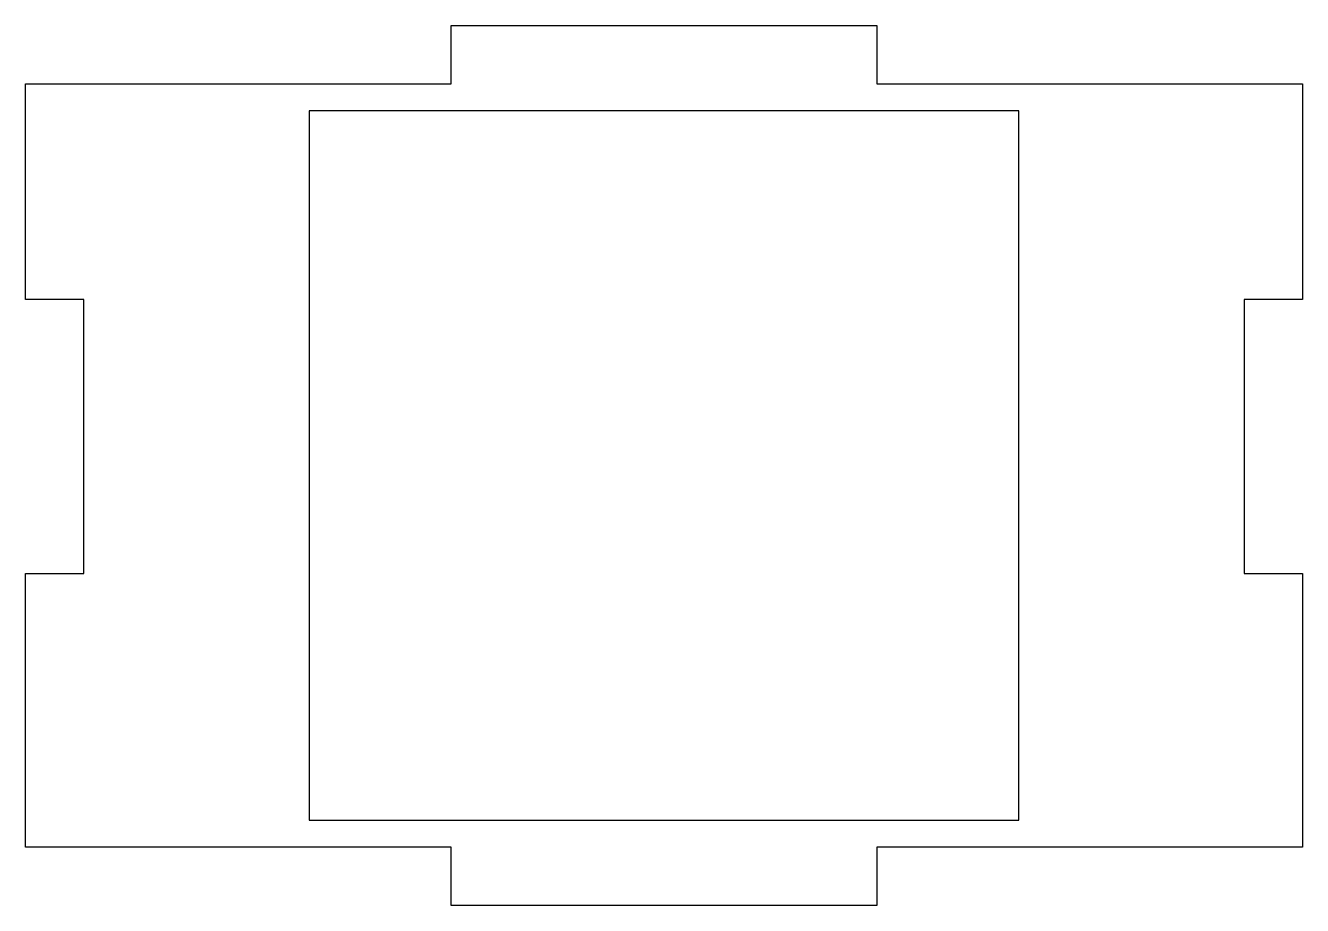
# Model space of a CAD drawing. Header units: millimetres. Extents: x 0 to 90, y 0 to 62.
import ezdxf

# ---------------------------------------------------------------- set-up
doc = ezdxf.new("R2010")
doc.units = ezdxf.units.MM
doc.layers.get('0').update_dxf_attribs({"linetype": 'CONTINUOUS'})

msp = doc.modelspace()

# ---------------------------------------------------------------- linework, layer by layer
for points in [[(0, 57.9), (30, 57.9), (30, 62), (60, 62), (60, 57.9), (90, 57.9), (90, 42.7), (85.9, 42.7), (85.9, 23.4), (90, 23.4), (90, 4.1), (60, 4.1), (60, 0), (30, 0), (30, 4.1), (0, 4.1), (0, 23.4), (4.1, 23.4), (4.1, 42.7), (0, 42.7)], [(20, 56), (20, 6), (70, 6), (70, 56)]]:
    msp.add_lwpolyline(points, close=True)

doc.saveas('drawing.dxf')
